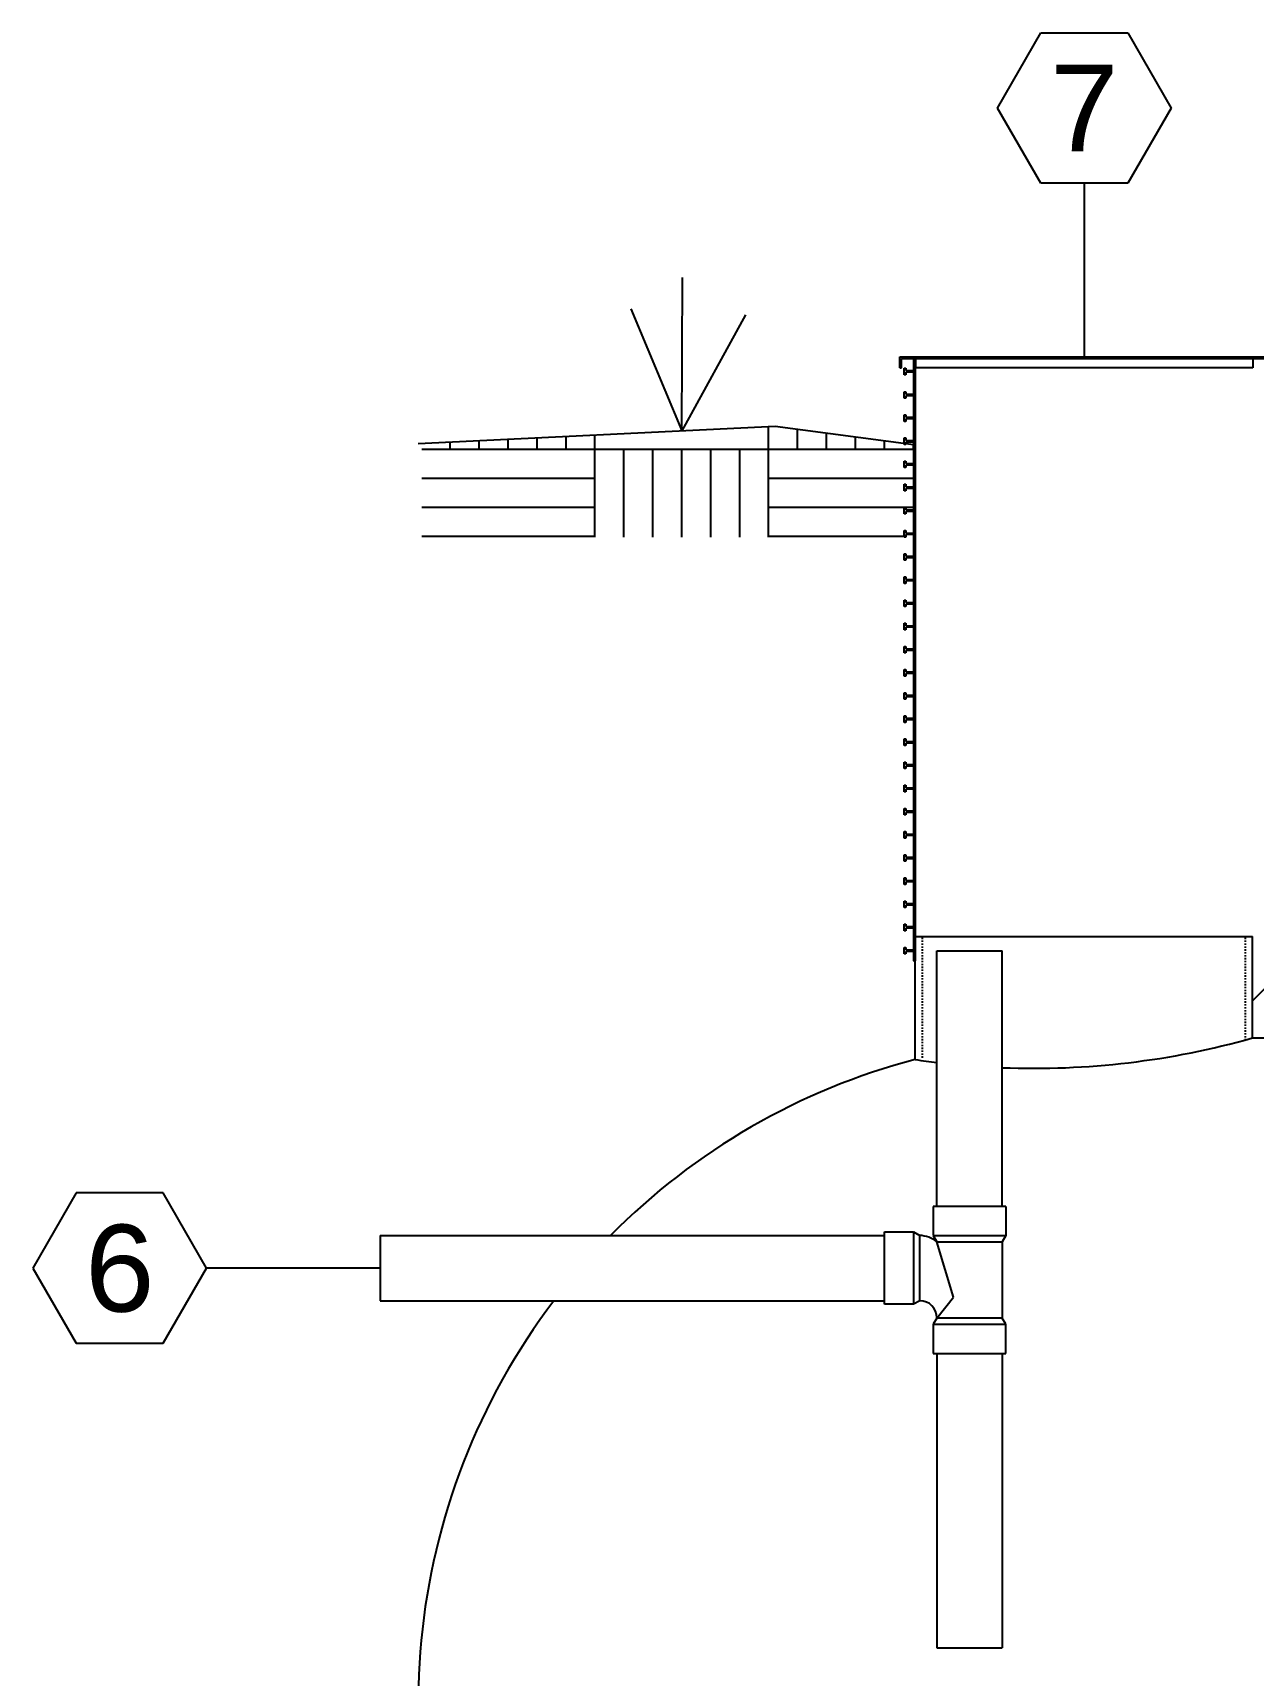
# Model space of a CAD drawing. Extents: x -63 to 400, y -73 to 137.
# Drawn here: x -62.6 to 21.7, y 23.7 to 137.2 of the extents above; entities that cross this region are included whole.
import ezdxf
from ezdxf.enums import TextEntityAlignment as Align

# ---------------------------------------------------------------- set-up
doc = ezdxf.new("R2010")
doc.units = 0
doc.header["$MEASUREMENT"] = 0
doc.linetypes.add('SHORT_DASH', pattern=[0.125, 0.03125, -0.0625, 0.03125])
doc.layers.add('2', color=7, linetype='Continuous')
doc.styles.get("Standard").update_dxf_attribs({"font": 'monotxt.shx'})

msp = doc.modelspace()

# ---------------------------------------------------------------- linework, layer by layer
at = {"layer": '2', "color": 5, "linetype": 'Continuous'}
for p, q in [((4.06, 132.02), (7.06, 137.22)), ((7.06, 137.22), (13.06, 137.22)), ((13.06, 137.22), (16.06, 132.02)), ((7.06, 126.83), (4.06, 132.02)), ((16.06, 132.02), (13.06, 126.83)), ((13.06, 126.83), (7.06, 126.83)), ((10.06, 114.83), (10.06, 126.83)), ((-17.75, 109.72), (-17.71, 120.3)), ((-21.27, 118.15), (-17.75, 109.72)), ((-13.35, 117.72), (-17.75, 109.72)), ((-2.69, 114.83), (22.81, 114.83)), ((-2.69, 114.08), (-2.69, 114.83)), ((-2.58, 114.71), (22.69, 114.71)), ((-2.58, 114.08), (-2.58, 114.71)), ((-1.75, 114.71), (-1.75, 73.09)), ((-1.63, 114.71), (-1.63, 73.09)), ((-1.58, 114.08), (-1.58, 114.71)), ((21.69, 114.71), (21.69, 114.08)), ((-2.69, 114.08), (-2.58, 114.08)), ((-2.39, 114.05), (-2.27, 114.05)), ((-2.39, 113.59), (-2.39, 114.05)), ((-2.27, 113.59), (-2.39, 113.59)), ((-2.27, 114.05), (-2.27, 113.88)), ((-2.27, 113.88), (-1.75, 113.88)), ((-2.27, 113.76), (-2.27, 113.59)), ((-1.75, 113.76), (-2.27, 113.76)), ((21.69, 114.08), (-1.58, 114.08)), ((-2.39, 112.42), (-2.27, 112.42)), ((-2.39, 111.97), (-2.39, 112.42)), ((-2.27, 112.42), (-2.27, 112.25)), ((-2.27, 111.97), (-2.39, 111.97)), ((-2.27, 112.25), (-1.75, 112.25)), ((-2.27, 112.14), (-2.27, 111.97)), ((-1.75, 112.14), (-2.27, 112.14)), ((-2.39, 110.82), (-2.27, 110.82)), ((-2.39, 110.37), (-2.39, 110.82)), ((-2.27, 110.37), (-2.39, 110.37)), ((-2.27, 110.82), (-2.27, 110.65)), ((-2.27, 110.65), (-1.75, 110.65)), ((-2.27, 110.54), (-2.27, 110.37)), ((-1.75, 110.54), (-2.27, 110.54)), ((-35.97, 108.83), (-11.3, 110.04)), ((-31.76, 108.44), (-31.76, 109.03)), ((-29.76, 108.44), (-29.76, 109.13)), ((-27.76, 108.44), (-27.76, 109.23)), ((-25.76, 108.44), (-25.76, 109.33)), ((-23.76, 108.44), (-23.76, 109.43)), ((-11.76, 108.44), (-11.76, 110.01)), ((-11.3, 110.04), (-1.75, 108.78)), ((-9.76, 108.44), (-9.76, 109.83)), ((-7.76, 108.44), (-7.76, 109.57)), ((-5.76, 108.44), (-5.76, 109.31)), ((-3.76, 108.44), (-3.76, 109.05)), ((-2.39, 109.22), (-2.27, 109.22)), ((-2.39, 108.77), (-2.39, 109.22)), ((-2.27, 109.22), (-2.27, 109.05)), ((-2.27, 109.05), (-1.75, 109.05)), ((-35.73, 108.44), (-23.76, 108.44)), ((-33.76, 108.44), (-33.76, 108.94)), ((-23.76, 108.44), (-11.76, 108.44)), ((-23.76, 102.37), (-23.76, 108.44)), ((-21.76, 102.37), (-21.76, 108.44)), ((-19.76, 102.37), (-19.76, 108.44)), ((-17.76, 102.37), (-17.76, 108.44)), ((-15.76, 102.37), (-15.76, 108.44)), ((-13.76, 102.37), (-13.76, 108.44)), ((-11.76, 108.44), (-1.75, 108.44)), ((-11.76, 102.37), (-11.76, 108.44)), ((-2.27, 108.77), (-2.39, 108.77)), ((-2.27, 108.94), (-2.27, 108.77)), ((-1.75, 108.94), (-2.27, 108.94)), ((-1.76, 108.44), (-1.76, 108.78)), ((-2.39, 107.62), (-2.27, 107.62)), ((-2.39, 107.17), (-2.39, 107.62)), ((-2.27, 107.17), (-2.39, 107.17)), ((-2.27, 107.62), (-2.27, 107.45)), ((-2.27, 107.45), (-1.75, 107.45)), ((-2.27, 107.34), (-2.27, 107.17)), ((-1.75, 107.34), (-2.27, 107.34)), ((-35.73, 106.44), (-23.76, 106.44)), ((-11.76, 106.44), (-1.75, 106.44)), ((-2.39, 106.02), (-2.27, 106.02)), ((-2.39, 105.57), (-2.39, 106.02)), ((-2.27, 105.57), (-2.39, 105.57)), ((-2.27, 106.02), (-2.27, 105.85)), ((-2.27, 105.85), (-1.75, 105.85)), ((-2.27, 105.74), (-2.27, 105.57)), ((-1.75, 105.74), (-2.27, 105.74)), ((-35.73, 104.44), (-23.76, 104.44)), ((-11.76, 104.44), (-1.75, 104.44)), ((-2.39, 104.42), (-2.27, 104.42)), ((-2.39, 103.97), (-2.39, 104.42)), ((-2.27, 104.42), (-2.27, 104.25)), ((-2.27, 103.97), (-2.39, 103.97)), ((-2.27, 104.25), (-1.75, 104.25)), ((-2.27, 104.14), (-2.27, 103.97)), ((-1.75, 104.14), (-2.27, 104.14)), ((-35.73, 102.44), (-23.76, 102.44)), ((-11.76, 102.44), (-2.39, 102.44)), ((-2.39, 102.82), (-2.27, 102.82)), ((-2.39, 102.37), (-2.39, 102.82)), ((-2.27, 102.37), (-2.39, 102.37)), ((-2.27, 102.82), (-2.27, 102.65)), ((-2.27, 102.65), (-1.75, 102.65)), ((-2.27, 102.54), (-2.27, 102.37)), ((-1.75, 102.54), (-2.27, 102.54)), ((-2.39, 101.22), (-2.27, 101.22)), ((-2.39, 100.77), (-2.39, 101.22)), ((-2.27, 101.22), (-2.27, 101.05)), ((-2.27, 101.05), (-1.75, 101.05)), ((-2.27, 100.77), (-2.39, 100.77)), ((-2.27, 100.94), (-2.27, 100.77)), ((-1.75, 100.94), (-2.27, 100.94)), ((-2.39, 99.62), (-2.27, 99.62)), ((-2.39, 99.17), (-2.39, 99.62)), ((-2.27, 99.17), (-2.39, 99.17)), ((-2.27, 99.62), (-2.27, 99.45)), ((-2.27, 99.45), (-1.75, 99.45)), ((-2.27, 99.34), (-2.27, 99.17)), ((-1.75, 99.34), (-2.27, 99.34)), ((-2.39, 98.02), (-2.27, 98.02)), ((-2.39, 97.57), (-2.39, 98.02)), ((-2.27, 98.02), (-2.27, 97.85)), ((-2.27, 97.85), (-1.75, 97.85)), ((-2.27, 97.74), (-2.27, 97.57)), ((-1.75, 97.74), (-2.27, 97.74)), ((-2.27, 97.57), (-2.39, 97.57)), ((-2.39, 96.42), (-2.27, 96.42)), ((-2.39, 95.97), (-2.39, 96.42)), ((-2.27, 95.97), (-2.39, 95.97)), ((-2.27, 96.42), (-2.27, 96.25)), ((-2.27, 96.25), (-1.75, 96.25)), ((-2.27, 96.14), (-2.27, 95.97)), ((-1.75, 96.14), (-2.27, 96.14)), ((-2.39, 94.82), (-2.27, 94.82)), ((-2.39, 94.37), (-2.39, 94.82)), ((-2.27, 94.37), (-2.39, 94.37)), ((-2.27, 94.82), (-2.27, 94.65)), ((-2.27, 94.65), (-1.75, 94.65)), ((-2.27, 94.54), (-2.27, 94.37)), ((-1.75, 94.54), (-2.27, 94.54)), ((-2.39, 93.22), (-2.27, 93.22)), ((-2.39, 92.77), (-2.39, 93.22)), ((-2.27, 93.22), (-2.27, 93.05)), ((-2.27, 92.77), (-2.39, 92.77)), ((-2.27, 93.05), (-1.75, 93.05)), ((-2.27, 92.94), (-2.27, 92.77)), ((-1.75, 92.94), (-2.27, 92.94)), ((-2.39, 91.62), (-2.27, 91.62)), ((-2.39, 91.17), (-2.39, 91.62)), ((-2.27, 91.17), (-2.39, 91.17)), ((-2.27, 91.62), (-2.27, 91.45)), ((-2.27, 91.45), (-1.75, 91.45)), ((-2.27, 91.34), (-2.27, 91.17)), ((-1.75, 91.34), (-2.27, 91.34)), ((-2.39, 90.02), (-2.27, 90.02)), ((-2.39, 89.57), (-2.39, 90.02)), ((-2.27, 90.02), (-2.27, 89.85)), ((-2.27, 89.85), (-1.75, 89.85)), ((-2.27, 89.74), (-2.27, 89.57)), ((-1.75, 89.74), (-2.27, 89.74)), ((-2.27, 89.57), (-2.39, 89.57)), ((-2.39, 88.42), (-2.27, 88.42)), ((-2.39, 87.97), (-2.39, 88.42)), ((-2.27, 87.97), (-2.39, 87.97)), ((-2.27, 88.42), (-2.27, 88.25)), ((-2.27, 88.25), (-1.75, 88.25)), ((-2.27, 88.14), (-2.27, 87.97)), ((-1.75, 88.14), (-2.27, 88.14)), ((-2.39, 86.82), (-2.27, 86.82)), ((-2.39, 86.37), (-2.39, 86.82)), ((-2.27, 86.37), (-2.39, 86.37)), ((-2.27, 86.82), (-2.27, 86.65)), ((-2.27, 86.65), (-1.75, 86.65)), ((-2.27, 86.54), (-2.27, 86.37)), ((-1.75, 86.54), (-2.27, 86.54)), ((-2.39, 85.22), (-2.27, 85.22)), ((-2.39, 84.77), (-2.39, 85.22)), ((-2.27, 85.22), (-2.27, 85.05)), ((-2.27, 84.77), (-2.39, 84.77)), ((-2.27, 85.05), (-1.75, 85.05)), ((-2.27, 84.94), (-2.27, 84.77)), ((-1.75, 84.94), (-2.27, 84.94)), ((-2.39, 83.62), (-2.27, 83.62)), ((-2.39, 83.17), (-2.39, 83.62)), ((-2.27, 83.17), (-2.39, 83.17)), ((-2.27, 83.62), (-2.27, 83.45)), ((-2.27, 83.45), (-1.75, 83.45)), ((-2.27, 83.34), (-2.27, 83.17)), ((-1.75, 83.34), (-2.27, 83.34)), ((-2.39, 82.02), (-2.27, 82.02)), ((-2.39, 81.57), (-2.39, 82.02)), ((-2.27, 82.02), (-2.27, 81.85)), ((-2.27, 81.85), (-1.75, 81.85)), ((-2.27, 81.74), (-2.27, 81.57)), ((-1.75, 81.74), (-2.27, 81.74)), ((-2.27, 81.57), (-2.39, 81.57)), ((-2.39, 80.42), (-2.27, 80.42)), ((-2.39, 79.97), (-2.39, 80.42)), ((-2.27, 79.97), (-2.39, 79.97)), ((-2.27, 80.42), (-2.27, 80.25)), ((-2.27, 80.25), (-1.75, 80.25)), ((-2.27, 80.14), (-2.27, 79.97)), ((-1.75, 80.14), (-2.27, 80.14)), ((-2.39, 78.82), (-2.27, 78.82)), ((-2.39, 78.37), (-2.39, 78.82)), ((-2.27, 78.37), (-2.39, 78.37)), ((-2.27, 78.82), (-2.27, 78.65)), ((-2.27, 78.65), (-1.75, 78.65)), ((-2.27, 78.54), (-2.27, 78.37)), ((-1.75, 78.54), (-2.27, 78.54)), ((-2.39, 77.22), (-2.27, 77.22)), ((-2.39, 76.77), (-2.39, 77.22)), ((-2.27, 77.22), (-2.27, 77.05)), ((21.68, 70.32), (29.28, 77.92)), ((-2.27, 76.77), (-2.39, 76.77)), ((-2.27, 77.05), (-1.75, 77.05)), ((-2.27, 76.94), (-2.27, 76.77)), ((-1.75, 76.94), (-2.27, 76.94)), ((-2.39, 75.62), (-2.27, 75.62)), ((-2.39, 75.17), (-2.39, 75.62)), ((-2.27, 75.17), (-2.39, 75.17)), ((-2.27, 75.62), (-2.27, 75.45)), ((-2.27, 75.45), (-1.75, 75.45)), ((-2.27, 75.34), (-2.27, 75.17)), ((-1.75, 75.34), (-2.27, 75.34)), ((-2.39, 74.02), (-2.27, 74.02)), ((-2.39, 73.57), (-2.39, 74.02)), ((-2.27, 74.02), (-2.27, 73.85)), ((-2.27, 73.85), (-1.75, 73.85)), ((-1.63, 74.78), (21.68, 74.78)), ((-1.63, 66.26), (-1.63, 74.78)), ((-0.13, 56.11), (-0.13, 73.78)), ((-0.13, 73.78), (4.38, 73.78)), ((4.38, 56.11), (4.38, 73.78)), ((21.68, 67.76), (21.68, 74.78)), ((-2.27, 73.57), (-2.39, 73.57)), ((-2.27, 73.74), (-2.27, 73.57)), ((-1.75, 73.74), (-2.27, 73.74)), ((-1.75, 73.09), (-1.63, 73.09)), ((21.68, 67.77), (25.78, 67.77)), ((-59.6, 57.05), (-62.6, 51.85)), ((-53.6, 57.05), (-59.6, 57.05)), ((-50.6, 51.85), (-53.6, 57.05)), ((4.63, 56.11), (-0.38, 56.11)), ((-0.38, 56.11), (-0.38, 54.11)), ((4.63, 56.11), (4.63, 54.11)), ((-38.6, 54.11), (-3.76, 54.11)), ((-38.6, 54.11), (-38.6, 49.6)), ((-3.76, 49.35), (-3.76, 54.36)), ((-3.76, 54.36), (-1.76, 54.36)), ((-1.76, 54.36), (-1.32, 54.11)), ((-1.76, 54.36), (-1.76, 49.35)), ((-1.32, 49.6), (-1.32, 54.11)), ((-0.38, 54.11), (4.63, 54.11)), ((-0.38, 54.11), (-0.13, 53.68)), ((-0.13, 53.68), (4.38, 53.68)), ((1.01, 49.84), (-0.13, 53.68)), ((4.63, 54.11), (4.38, 53.68)), ((4.38, 53.68), (4.38, 48.4)), ((-62.6, 51.85), (-59.6, 46.66)), ((-53.6, 46.66), (-50.6, 51.85)), ((-38.6, 51.85), (-50.6, 51.85)), ((-38.6, 49.6), (-3.76, 49.6)), ((-1.76, 49.35), (-3.76, 49.35)), ((-1.32, 49.6), (-1.76, 49.35)), ((-1.32, 49.6), (-1.32, 49.6)), ((-0.13, 48.4), (1.01, 49.84)), ((-0.13, 48.4), (-0.38, 47.97)), ((-0.38, 47.97), (-0.38, 45.96)), ((-0.38, 47.97), (4.63, 47.97)), ((-0.13, 48.4), (-0.13, 48.41)), ((4.38, 48.4), (-0.13, 48.4)), ((4.63, 47.97), (4.38, 48.4)), ((4.63, 45.96), (4.63, 47.97)), ((-59.6, 46.66), (-53.6, 46.66)), ((-0.38, 45.96), (4.63, 45.96)), ((-0.13, 45.96), (-0.13, 25.6)), ((4.38, 45.96), (4.38, 25.6)), ((-0.13, 25.6), (4.38, 25.6))]:
    msp.add_line(p, q, dxfattribs=at)
at = {"layer": '2', "color": 5, "linetype": 'SHORT_DASH'}
for p, q in [((-1.13, 66.39), (-1.13, 74.78)), ((21.18, 67.59), (21.18, 74.78))]:
    msp.add_line(p, q, dxfattribs=at)
at = {"layer": '2', "color": 5, "linetype": 'Continuous'}
for centre, radius, start, end in [((6.55, 121.2), 55.54, 267.7669, 285.8093), ((10.03, 21.77), 46, 104.6758, 135.3215), ((6.55, 121.2), 55.54, 261.5343, 263.0971), ((-1.47, 51.85), 2.27, 53.7958, 86.3113), ((10.03, 21.77), 46, 142.7671, 270), ((-1.32, 48.41), 1.19, 0, 90)]:
    msp.add_arc(centre, radius, start, end, dxfattribs=at)

# ---------------------------------------------------------------- texts
for s, p in [('7', (10.06, 132.02)), ('6', (-56.6, 51.85))]:
    msp.add_text(s, height=6, dxfattribs=at).set_placement(p, align=Align.MIDDLE_CENTER)

doc.saveas('drawing.dxf')
